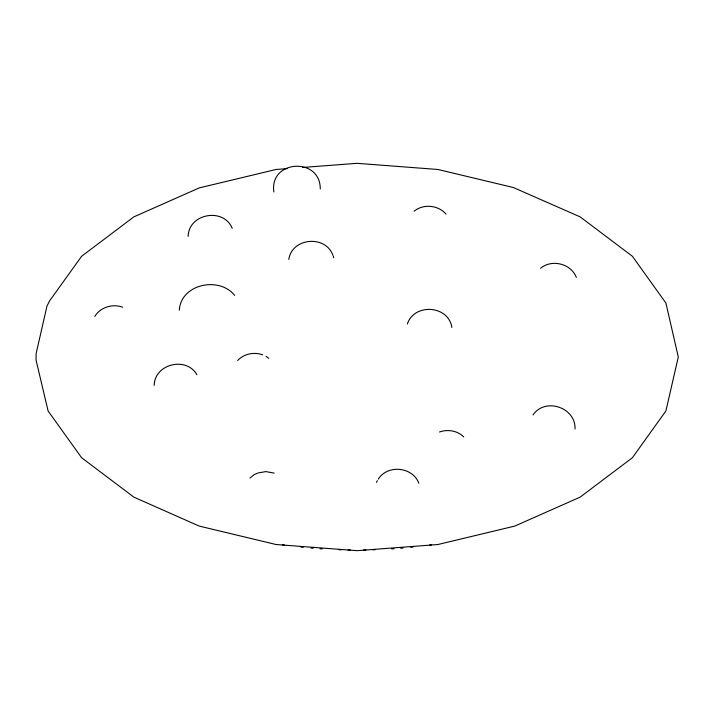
<?xml version="1.0" encoding="UTF-8"?>
<svg xmlns="http://www.w3.org/2000/svg" width="714" height="714" viewBox="0 0 714 714"><rect width="100%" height="100%" fill="white"/><g stroke="black" fill="none" stroke-linecap="round" stroke-linejoin="round"><path stroke-width="1.07" d="M154.188 385.355C154.599 363.801 186.434 356.161 196.921 374.734M188.148 236.441C188.532 213.441 223.732 207.176 232.237 228.382M179.276 310.215C180.892 283.904 219.368 276.032 234.647 295.409M288.795 259.432C291.928 237.735 325.486 234.683 332.858 255.193M407.346 324.049C414.2 302.852 448.606 305.235 451.864 327.431M376.448 482.396L377.349 480.683M94.775 316.427C100.406 307.216 112.678 303.45 122.674 307.207M378.313 479.13C387.604 464.252 412.692 466.751 418.832 483.244M532.992 414.968C545.005 397.118 575.957 407.364 575.029 428.989M237.655 360.516C243.893 353.742 254.175 351.725 262.716 354.84M249.909 478.059L254.157 474.64L257.593 473.114M414.12 211.219C423.34 203.588 438.262 205.052 446.054 214.102M540.578 268.286C551.779 258.825 571.066 263.618 576.359 277.407M258.397 472.909L265.876 471.597L274.167 473.114M439.494 431.988C447.669 429.052 457.567 430.64 463.752 436.941M287.171 168.638L276.086 169.477L199.215 187.916L133.857 216.869L81.61 256.272L49.846 300.549L47.017 305.887L36.075 353.841L36.075 360.159L48.097 410.969L81.61 457.728L133.857 497.131L199.215 526.084L276.086 544.523L357 550.673L437.914 544.523L514.785 526.084L580.143 497.131L632.39 457.728L665.903 410.969L678.3 357L665.903 303.031L632.39 256.272L580.143 216.869L513.321 187.514L437.914 169.477L357 163.327L302.682 167.46M266.152 356.366L268.785 358.348M333.313 256.049L333.697 257.736M320.283 189.023C320.416 156.598 269.089 159.829 273.873 191.995M431.667 544.773A309.332 178.589 0 0 1 429.498 545.085M413.004 547.102A309.332 178.589 0 0 1 410.782 547.335M402.973 548.075A309.332 178.589 0 0 1 400.741 548.263M394.012 548.771A309.332 178.589 0 0 1 391.763 548.923M374.895 549.762A309.332 178.589 0 0 1 372.654 549.825M365.925 549.985A309.332 178.589 0 0 1 363.685 550.012M350.315 550.012A309.332 178.589 0 0 1 348.075 549.985M341.346 549.825A309.332 178.589 0 0 1 339.105 549.762M322.237 548.923A309.332 178.589 0 0 1 319.988 548.771M313.259 548.263A309.332 178.589 0 0 1 311.027 548.075M303.218 547.335A309.332 178.589 0 0 1 300.996 547.102M284.502 545.085A309.332 178.589 0 0 1 282.333 544.773"/></g></svg>
